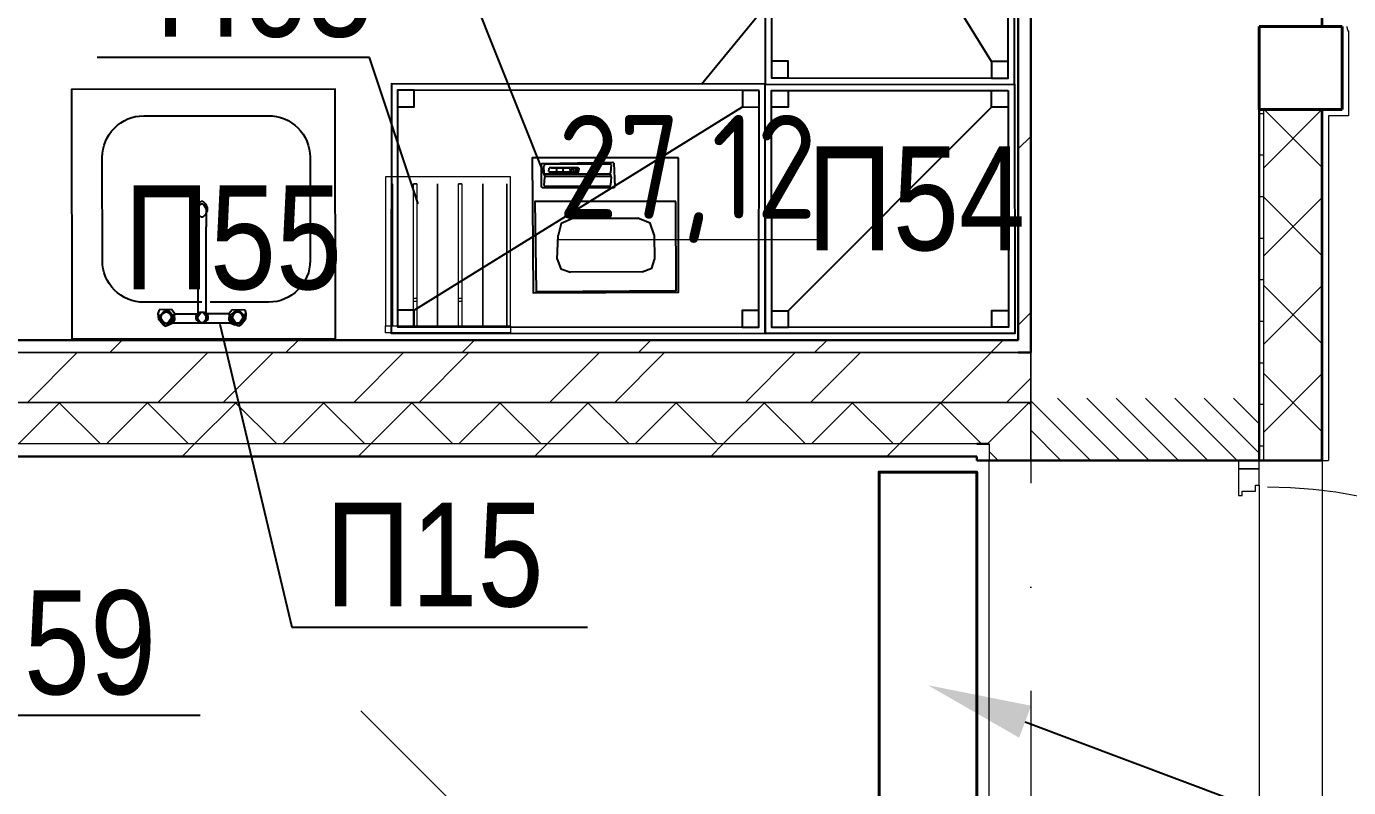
# Model space of a CAD drawing. Header units: millimetres. Extents: x -21010 to 105841, y -18351 to 135084.
# Drawn here: x 45444 to 48627, y 38593 to 40425 of the extents above; entities that cross this region are included whole.
import ezdxf
from ezdxf import colors
from ezdxf.entities.mleader import LeaderData, LeaderLine
from ezdxf.enums import TextEntityAlignment as Align
from ezdxf.math import Vec2, Vec3

# ---------------------------------------------------------------- set-up
doc = ezdxf.new("R2010")
doc.units = ezdxf.units.MM
doc.linetypes.add('ADSK_Линия сетки', pattern=[2500, 2000, -250, 0, -250])
doc.linetypes.add('ADSK_Штриховая_ш2 п1_5', pattern=[4.5, 3, -1.5])
for name, color, linetype in [('PDF _Геометрия', 7, 'Continuous'), ('Мультивыноски отполение', 7, 'Continuous'), ('ТХ', 5, 'Continuous'), ('ТХ_(нейтральное оборудование_мебель)', 32, 'Continuous'), ('ТХ_ПД_ВК (мойки_раковины_трапы_поддоны_пол.краны)', 150, 'Continuous'), ('ТХ_ПД_ЭО (все электрическое оборудование - кроме вытяжных зонтов)', 20, 'Continuous')]:
    doc.layers.add(name, color=color, linetype=linetype)
for name, color, linetype, lineweight in [('Двери', 7, 'Continuous', 9), ('ДОНМ_ТХ_Анно', 84, 'Continuous', 20), ('Марки помещений', 7, 'Continuous', 9), ('Несущие колонны', 7, 'Continuous', 9), ('Оборудование', 7, 'Continuous', 18), ('Оборудование пищеблок', 250, 'Continuous', 5), ('Ограждение', 7, 'Continuous', 9), ('Оси', 7, 'Continuous', 9), ('Радиаторы отопления', 10, 'Continuous', 40), ('Стены внутренние', 7, 'Continuous', 18), ('Стены наружные', 7, 'Continuous', 18), ('Стены штриховка', 7, 'Continuous', 13), ('ТХ Оборудование ПРОЧЕЕ', 7, 'Continuous', 20)]:
    doc.layers.add(name, color=color, linetype=linetype, lineweight=lineweight)
doc.layers.add('Двери открывание', color=7, linetype='Continuous', lineweight=9, true_color=0xc0c0c0)
doc.styles.add('DCAD_TEXT', font='GOST_Common.ttf', dxfattribs={"height": 180})
doc.styles.add('GOST Common_3', font='GOST_Common.ttf', dxfattribs={"height": 3.5})
doc.styles.add('ТХ_ДОНМ', font='ARIALN.TTF')

# ---------------------------------------------------------------- blocks, each defined once
blk = doc.blocks.new('ванна 60х60')
at = {"layer": 'ТХ Оборудование ПРОЧЕЕ', "color": 0, "linetype": 'ByBlock', "lineweight": -2, "ltscale": 100}
for p, q in [((34.3, 390.2), (30.2, 385.2)), ((34.3, 390.2), (30.2, 385.2)), ((30.2, 385.2), (33.2, 376.2)), ((30.2, 385.2), (33.2, 376.2)), ((34.3, 390.2), (47.3, 401.1)), ((34.3, 390.2), (47.3, 401.1)), ((34.3, 390.2), (37.3, 388.2)), ((34.3, 390.2), (37.3, 388.2)), ((35.2, 379.2), (36.2, 386.2)), ((35.2, 379.2), (36.2, 386.2)), ((36.2, 386.2), (60.3, 402.1)), ((36.2, 386.2), (60.3, 402.1)), ((37.3, 388.2), (36.2, 386.2)), ((37.3, 388.2), (36.2, 386.2)), ((37.3, 387.2), (37.2, 375.2)), ((37.3, 387.2), (37.2, 375.2)), ((46.3, 397.2), (37.3, 387.2)), ((46.3, 397.2), (37.3, 387.2)), ((46.3, 397.2), (56.3, 397.1)), ((46.3, 397.2), (56.3, 397.1)), ((60.3, 402.1), (47.3, 401.1)), ((66.3, 387.1), (56.3, 397.1)), ((66.3, 387.1), (56.3, 397.1)), ((69.3, 399.1), (60.3, 402.1)), ((69.3, 399.1), (60.3, 402.1)), ((66.2, 375.1), (66.3, 387.1)), ((66.2, 375.1), (66.3, 387.1)), ((70.2, 369.1), (69.3, 399.1)), ((70.2, 369.1), (69.3, 399.1)), ((37.2, 365.2), (33.2, 376.2)), ((37.2, 365.2), (33.2, 376.2)), ((35.2, 379.2), (37.2, 378.2)), ((35.2, 379.2), (37.2, 378.2)), ((57.2, 364.1), (37.2, 378.2)), ((37.2, 378.2), (39.2, 367.2)), ((57.2, 364.1), (37.2, 378.2)), ((37.2, 378.2), (39.2, 367.2)), ((37.2, 375.2), (46.2, 365.2)), ((37.2, 375.2), (46.2, 365.2)), ((37.2, 365.2), (46.2, 361.2)), ((37.2, 365.2), (46.2, 361.2)), ((37.2, 365.2), (37.2, 227)), ((39.2, 367.2), (48.2, 362.1)), ((39.2, 367.2), (48.2, 362.1)), ((46.2, 365.2), (56.2, 365.1)), ((46.2, 365.2), (56.2, 365.1)), ((46.2, 361.2), (57.2, 362.1)), ((46.2, 361.2), (57.2, 362.1)), ((48.2, 362.1), (57.2, 364.1)), ((48.2, 362.1), (57.2, 364.1)), ((56.2, 365.1), (66.2, 375.1)), ((56.2, 365.1), (66.2, 375.1)), ((57.2, 364.1), (60.2, 361.1)), ((57.2, 364.1), (60.2, 361.1)), ((60.2, 361.1), (57.2, 362.1)), ((60.2, 361.1), (57.2, 362.1)), ((59.9, 361.2), (59.8, 306.1)), ((60.2, 361.1), (70.2, 369.1)), ((60.2, 361.1), (70.2, 369.1)), ((38, 301), (45, 308.1)), ((38, 301), (45, 308.1)), ((38, 299), (48, 306.1)), ((38, 299), (48, 306.1)), ((38, 291), (38, 301)), ((38, 291), (38, 301)), ((48, 286.1), (38, 293)), ((48, 286.1), (38, 293)), ((45, 284.1), (38, 291)), ((45, 284.1), (38, 291)), ((39, 302), (45.9, 311.1)), ((39, 302), (45.9, 311.1)), ((39, 290), (39, 302)), ((39, 290), (39, 302)), ((46, 281.1), (39, 290)), ((46, 281.1), (39, 290)), ((45, 308.1), (56, 308.1)), ((45, 308.1), (56, 308.1)), ((45.9, 311.1), (55.9, 311.1)), ((45.9, 311.1), (55.9, 311.1)), ((48, 306.1), (53.8, 306.1)), ((53.8, 306.1), (63, 299)), ((53.8, 286), (63, 293)), ((55.9, 311.1), (63, 302.1)), ((55.9, 311.1), (63, 302.1)), ((56, 308.1), (63, 301.1)), ((56, 308.1), (63, 301.1)), ((63, 291.1), (56, 284.1)), ((63, 291.1), (56, 284.1)), ((63, 290.1), (56, 281.1)), ((63, 290.1), (56, 281.1)), ((59.8, 306.1), (268.9, 306.1)), ((63, 302.1), (63, 290.1)), ((63, 302.1), (63, 290.1)), ((312.9, 306.1), (268.9, 306.1)), ((298.9, 305.1), (292.9, 298.1)), ((292.9, 298.1), (292.9, 294.1)), ((292.9, 294.1), (298.9, 287.1)), ((308.9, 309.1), (298.9, 305.1)), ((298.9, 287.1), (308.9, 283.1)), ((314.9, 309.1), (308.9, 309.1)), ((324.9, 299.1), (312.9, 306.1)), ((312.9, 286.1), (324.9, 293.1)), ((324.9, 305.1), (314.9, 309.1)), ((314.9, 283.1), (324.9, 287.1)), ((330.9, 298.1), (324.9, 305.1)), ((324.9, 293.1), (324.9, 299.1)), ((324.9, 287.1), (330.9, 294.1)), ((330.9, 294.1), (330.9, 298.1)), ((56, 284.1), (45, 284.1)), ((56, 284.1), (45, 284.1)), ((56, 281.1), (46, 281.1)), ((56, 281.1), (46, 281.1)), ((48, 286), (53.8, 286)), ((59.8, 231), (59.8, 286.1)), ((268.9, 286.1), (59.9, 286.1)), ((268.9, 286.1), (312.9, 286.1)), ((308.9, 283.1), (314.9, 283.1)), ((37.2, 227), (33.2, 216)), ((37.2, 227), (33.2, 216)), ((37.2, 227), (46.2, 231.1)), ((37.2, 227), (46.2, 231.1)), ((57.2, 228.1), (37.2, 214)), ((57.2, 228.1), (37.2, 214)), ((37.2, 217), (46.2, 227.1)), ((37.2, 217), (46.2, 227.1)), ((37.2, 214), (39.2, 225)), ((37.2, 214), (39.2, 225)), ((39.2, 225), (48.2, 230.1)), ((39.2, 225), (48.2, 230.1)), ((46.2, 231.1), (57.2, 230.1)), ((46.2, 231.1), (57.2, 230.1)), ((46.2, 227.1), (56.2, 227.1)), ((46.2, 227.1), (56.2, 227.1)), ((48.2, 230.1), (57.2, 228.1)), ((48.2, 230.1), (57.2, 228.1)), ((56.2, 227.1), (66.2, 217.1)), ((56.2, 227.1), (66.2, 217.1)), ((60.2, 231.1), (57.2, 230.1)), ((57.2, 228.1), (60.2, 231.1)), ((60.2, 231.1), (57.2, 230.1)), ((57.2, 228.1), (60.2, 231.1)), ((60.2, 231.1), (70.2, 223.1)), ((60.2, 231.1), (70.2, 223.1)), ((70.2, 223.1), (69.2, 193.1)), ((70.2, 223.1), (69.2, 193.1)), ((30.2, 207), (33.2, 216)), ((30.2, 207), (33.2, 216)), ((34.2, 202), (30.2, 207)), ((34.2, 202), (30.2, 207)), ((34.2, 202), (37.2, 204)), ((34.2, 202), (37.2, 204)), ((34.2, 202), (47.3, 191.1)), ((34.2, 202), (47.3, 191.1)), ((35.2, 213), (37.2, 214)), ((35.2, 213), (37.2, 214)), ((35.2, 213), (36.2, 206)), ((35.2, 213), (36.2, 206)), ((36.2, 206), (60.3, 190.1)), ((37.2, 204), (36.2, 206)), ((36.2, 206), (60.3, 190.1)), ((37.2, 204), (36.2, 206)), ((37.2, 205), (37.2, 217)), ((37.2, 205), (37.2, 217)), ((46.2, 195.1), (37.2, 205)), ((46.2, 195.1), (37.2, 205)), ((46.2, 195.1), (56.2, 195.1)), ((46.2, 195.1), (56.2, 195.1)), ((60.3, 190.1), (47.3, 191.1)), ((66.2, 205.1), (56.2, 195.1)), ((66.2, 205.1), (56.2, 195.1)), ((69.2, 193.1), (60.3, 190.1)), ((69.2, 193.1), (60.3, 190.1)), ((66.2, 217.1), (66.2, 205.1)), ((66.2, 217.1), (66.2, 205.1))]:
    blk.add_line(p, q, dxfattribs=at)
blk.add_lwpolyline([(0, -17.5), (0.1, 617.5), (600.1, 617.4), (600, -17.6), (0, -17.5)], dxfattribs=at)
blk.add_lwpolyline([(87.8, 295.6), (87.8, 156.4, 0.414214), (187.7, 56.4), (436.6, 56.3, 0.414214), (536.6, 156.3), (536.6, 456.6, 0.414214), (436.7, 556.6), (187.8, 556.6, 0.414214), (87.8, 456.6), (87.8, 315.6)], format="xyb", dxfattribs=at)
for centre in [(50.7, 382.1), (50.7, 382.1), (50.7, 210.1), (50.7, 210.1)]:
    blk.add_circle(centre, 13, dxfattribs=at)
blk = doc.blocks.new('полка для досок')
at = {"layer": 'PDF _Геометрия', "color": 0, "linetype": 'ByBlock', "lineweight": -2, "elevation": 814.1}
for points in [[(432890.8, 153070.3), (433166.2, 153070.3), (433182.9, 153070.3), (433232.9, 153070.3), (433232.9, 153120.4), (433232.9, 153178.8), (433232.9, 153187.1), (432874.1, 153187.1), (432874.1, 152886.7), (433232.9, 152886.7), (433232.9, 152903.4), (433232.9, 152953.5), (433232.9, 153011.9), (433232.9, 153062), (433182.9, 153062), (433166.2, 153062), (432890.8, 153062)], [(432890.8, 153178.8), (433166.2, 153178.8)], [(433166.2, 153178.8), (432890.8, 153178.8)], [(432890.8, 153178.8), (432890.8, 153178.8)], [(432890.8, 153178.8), (432890.8, 153178.8)], [(432890.8, 153178.8), (432890.8, 153178.8)], [(433166.2, 153178.8), (433174.5, 153178.8), (433166.2, 153178.8)], [(432890.8, 153120.4), (433166.2, 153120.4)], [(433166.2, 153120.4), (432890.8, 153120.4)], [(432890.8, 153120.4), (432890.8, 153120.4)], [(432890.8, 153120.4), (432890.8, 153120.4)], [(432890.8, 153120.4), (432890.8, 153120.4)], [(433166.2, 153120.4), (433174.5, 153120.4), (433166.2, 153120.4)], [(432890.8, 153070.3), (432890.8, 153070.3)], [(432890.8, 153070.3), (432890.8, 153062), (432890.8, 153070.3)], [(432890.8, 153062), (432890.8, 153062)], [(432890.8, 153011.9), (433166.2, 153011.9)], [(433166.2, 153011.9), (432890.8, 153011.9)], [(432890.8, 153011.9), (432890.8, 153011.9)], [(432890.8, 153011.9), (432890.8, 153011.9)], [(432890.8, 153011.9), (432890.8, 153011.9)], [(433166.2, 153011.9), (433174.5, 153011.9), (433166.2, 153011.9)], [(432890.8, 152961.8), (433166.2, 152961.8), (433182.9, 152961.8), (433232.9, 152961.8)], [(432890.8, 152961.8), (432890.8, 152961.8)], [(432890.8, 152953.5), (432890.8, 152961.8), (432890.8, 152953.5)], [(433232.9, 152953.5), (433182.9, 152953.5), (433166.2, 152953.5), (432890.8, 152953.5)], [(432890.8, 152953.5), (432890.8, 152953.5)], [(432890.8, 152903.4), (433166.2, 152903.4)], [(433166.2, 152903.4), (432890.8, 152903.4)], [(432890.8, 152903.4), (432890.8, 152903.4)], [(432890.8, 152903.4), (432890.8, 152903.4)], [(432890.8, 152903.4), (432890.8, 152903.4)], [(433166.2, 152903.4), (433174.5, 152903.4), (433166.2, 152903.4)]]:
    blk.add_lwpolyline(points, dxfattribs=at)
for points in [[(433166.2, 153178.8), (433182.9, 153178.8)], [(433182.9, 153178.8), (433232.9, 153178.8)], [(433249.6, 153187.1), (433249.6, 152886.7), (433232.9, 152886.7), (433232.9, 153187.1)], [(433166.2, 153120.4), (433182.9, 153120.4)], [(433182.9, 153120.4), (433232.9, 153120.4)], [(433166.2, 153070.3), (433174.5, 153070.3), (433174.5, 153062), (433166.2, 153062)], [(433166.2, 153011.9), (433182.9, 153011.9)], [(433182.9, 153011.9), (433232.9, 153011.9)], [(433166.2, 152953.5), (433166.2, 152961.8), (433174.5, 152961.8), (433174.5, 152953.5)], [(433166.2, 152903.4), (433182.9, 152903.4)], [(433182.9, 152903.4), (433232.9, 152903.4)]]:
    blk.add_lwpolyline(points, close=True, dxfattribs=at)
blk = doc.blocks.new('весы настольныеМАССА-К МК-32.2-А21')
at = {"layer": 'ТХ_ПД_ЭО (все электрическое оборудование - кроме вытяжных зонтов)', "linetype": 'ByBlock', "lineweight": -2}
for points in [[(0, -323), (-352.5, -322.7), (-349.7, 2.2), (0, 0), (0, -323), (0, -323)], [(-6.3, -218.3), (-346.4, -217.8), (-342.9, -1.4), (-5.6, -3.9), (-6.3, -218.3), (-6.3, -218.3)], [(-292.5, -79.3), (-283.5, -56.2), (-259.9, -48.1)], [(-87.5, -48.7), (-259.9, -48.1)], [(-87.5, -48.7), (-64.4, -57.7), (-58.2, -78.5)], [(-292.5, -79.3), (-290.2, -136.4)], [(-58.7, -137.6), (-58.2, -78.5)], [(-253, -177.5), (-282.9, -164.8), (-290.2, -136.4)], [(-58.7, -137.6), (-68.5, -165.5), (-97.7, -177.6)], [(-253, -177.5), (-97.7, -177.6)], [(-330.3, -252.6), (-327.5, -250.7)], [(-330.3, -252.6), (-330, -306.9)], [(-159.9, -250.5), (-327.5, -250.7)], [(-323.6, -256.3), (-320.8, -254.3)], [(-165.5, -254.5), (-320.8, -254.3)], [(-165.5, -254.5), (-163.5, -257.3)], [(-159.9, -250.5), (-155.1, -251.4), (-153.1, -254.2)], [(-155.6, -310.4), (-153.1, -254.2)], [(-323.8, -285.8), (-324.4, -303)], [(-323.8, -285.8), (-321, -283.9)], [(-323.6, -256.3), (-322.2, -276.3)], [(-320.2, -279.1), (-323, -281), (-322.2, -276.3)], [(-165.7, -284), (-321, -283.9)], [(-320.2, -279.1), (-164.9, -279.2)], [(-165.7, -284), (-163.8, -286.8)], [(-162.1, -277.3), (-162.9, -282), (-164.9, -279.2)], [(-162.1, -277.3), (-163.5, -257.3)], [(-328, -309.7), (-330, -306.9)], [(-328, -309.7), (-158.4, -312.4)], [(-320.4, -308.6), (-322.4, -305.8), (-324.4, -303)], [(-320.4, -308.6), (-165.2, -308.8)], [(-312.3, -290.3), (-309.5, -288.4)], [(-312.3, -290.3), (-309.5, -288.4)], [(-312.3, -290.3), (-311.2, -297.9)], [(-312.3, -290.3), (-311.2, -297.9)], [(-309.2, -300.7), (-311.2, -297.9)], [(-306.4, -298.8), (-311.2, -297.9)], [(-242.8, -287.7), (-309.5, -288.4)], [(-262.8, -289.2), (-309.5, -288.4)], [(-309.2, -300.7), (-242.5, -300.1)], [(-306.4, -298.8), (-264.5, -298.7)], [(-292.3, -288.9), (-294, -298.5)], [(-278, -291.4), (-276.8, -299)], [(-261.7, -296.7), (-264.5, -298.7)], [(-262.8, -289.2), (-260.8, -292)], [(-261.7, -296.7), (-260.8, -292)], [(-258, -290), (-255.2, -288)], [(-258, -290), (-256.9, -297.6)], [(-254.9, -300.4), (-256.9, -297.6)], [(-245.6, -289.7), (-255.2, -288)], [(-254.9, -300.4), (-244.5, -297.3)], [(-254.1, -295.6), (-253.2, -290.8), (-250.4, -288.9), (-248.4, -291.7), (-246.5, -294.5), (-247.3, -299.3), (-249.3, -296.5), (-252.1, -298.4), (-254.1, -295.6), (-254.1, -295.6)], [(-245.6, -289.7), (-242.8, -287.7), (-243.7, -292.5)], [(-244.5, -297.3), (-243.7, -292.5)], [(-244.5, -297.3), (-242.5, -300.1)], [(-242.8, -287.7), (-240.8, -290.5)], [(-239.7, -298.1), (-242.5, -300.1)], [(-239.7, -298.1), (-240.8, -290.5)], [(-162.3, -306.8), (-165.2, -308.8)], [(-162.3, -306.8), (-163.8, -286.8)], [(-155.6, -310.4), (-158.4, -312.4)]]:
    blk.add_lwpolyline(points, dxfattribs=at)
blk = doc.blocks.new('_None')
blk = doc.blocks.new('*U95')
at = {"layer": 'ТХ'}
for points in [[(600, 900), (600, 0), (0, 0), (0, 900)], [(55, 885.1), (55, 845), (15, 845), (15, 885.1)], [(585, 885), (585, 15), (15, 15), (15, 885)], [(585, 885), (585, 845), (545, 845), (545, 885)], [(55, 55.1), (55, 15), (15, 15), (15, 55.1)], [(585, 55), (585, 15), (545, 15), (545, 55)]]:
    blk.add_lwpolyline(points, close=True, dxfattribs=at)
blk.add_lwpolyline([(55, 55.1), (545, 845)], dxfattribs=at)
blk = doc.blocks.new('1 этаж 21082025')
at = {"layer": 'Двери', "linetype": 'ADSK_Штриховая_ш2 п1_5'}
for p, q in [((53600, -3945), (53600, -4095)), ((54150, -4095), (54150, -3945)), ((53600, -4095), (54150, -4095))]:
    blk.add_line(p, q, dxfattribs=at)
at = {"layer": 'Двери', "linetype": 'Continuous', "lineweight": 18}
for p, q in [((53664.3, -3945), (53814.3, -4095)), ((53735, -3945), (53885, -4095)), ((53805.7, -3945), (53955.7, -4095)), ((53876.4, -3945), (54026.4, -4095)), ((53947.1, -3945), (54097.1, -4095)), ((54017.8, -3945), (54150, -4077.2)), ((54088.5, -3945), (54150, -4006.5)), ((53600, -3951.4), (53743.6, -4095)), ((53600, -4022.2), (53672.8, -4095)), ((53600, -4092.9), (53602.1, -4095))]:
    blk.add_line(p, q, dxfattribs=at)
at = {"layer": 'Двери'}
for p, q in [((54150, -4095), (54100, -4095)), ((54100, -4095), (54100, -4115)), ((54150, -4115), (54150, -4095)), ((54100, -4115), (54150, -4115)), ((54150, -4115), (54100, -4115)), ((54100, -4115), (54100, -4179)), ((54150, -4154), (54150, -4115)), ((54109, -4179), (54109, -4169)), ((54109, -4169), (54141, -4169)), ((54141, -4169), (54141, -4154)), ((54141, -4154), (54150, -4154)), ((54100, -4179), (54109, -4179))]:
    blk.add_line(p, q, dxfattribs=at)
at = {"layer": 'Двери открывание'}
blk.add_arc((54170, -5251), 1092, 1.0494, 90, dxfattribs=at)
at = {"layer": 'Несущие колонны', "lineweight": 40}
for p, q in [((54350, -3050), (54150, -3050)), ((54150, -3050), (54150, -3250)), ((54150, -3050), (54350, -3050)), ((54150, -3250), (54150, -3050)), ((54350, -3250), (54350, -3050)), ((54350, -3050), (54350, -3250)), ((54150, -3250), (54350, -3250)), ((54350, -3250), (54150, -3250))]:
    blk.add_line(p, q, dxfattribs=at)
at = {"layer": 'Оборудование'}
blk.add_line((52645, -5355), (51987.4, -4697.4), dxfattribs=at)
at = {"layer": 'Ограждение'}
for p, q in [((54362, -3050.3), (54362, -3050)), ((54362, -3051.3), (54362, -3050.3)), ((54362.1, -3052.3), (54362, -3051.3)), ((54362.2, -3053.3), (54362.1, -3052.3)), ((54362.4, -3054.2), (54362.2, -3053.3)), ((54362.6, -3055.2), (54362.4, -3054.2)), ((54362.8, -3056.2), (54362.6, -3055.2)), ((54363, -3057.2), (54362.8, -3056.2)), ((54363.4, -3058.1), (54363, -3057.2)), ((54363.7, -3059.1), (54363.4, -3058.1)), ((54364.1, -3060), (54363.7, -3059.1)), ((54364.5, -3060.9), (54364.1, -3060)), ((54365, -3061.8), (54364.5, -3060.9)), ((54365.4, -3062.7), (54365, -3061.8))]:
    blk.add_line(p, q, dxfattribs=at)
at = {"layer": 'Оси', "linetype": 'ADSK_Линия сетки'}
blk.add_line((53600, 5350.6), (53600, -17365.8), dxfattribs=at)
at = {"layer": 'Стены внутренние', "lineweight": 30}
for p, q in [((54302, 702), (54302, -3050)), ((53600, 0), (53600, -3835)), ((54150, -4095), (54150, -3250)), ((54302, -3250), (54302, -4095)), ((53470, -4055), (53500, -4055)), ((53500, -4095), (54150, -4095)), ((54302, -4095), (54160, -4095))]:
    blk.add_line(p, q, dxfattribs=at)
at = {"layer": 'Стены внутренние', "linetype": 'Continuous', "lineweight": 9}
for p, q in [((54160, -3391), (54300, -3251)), ((54300, -3388.3), (54161.7, -3250)), ((54300, -3392.3), (54301.8, -3392.3)), ((54300, -3600.5), (54160, -3460.5)), ((54160, -3603.2), (54300, -3463.2)), ((54300, -3812.6), (54160, -3672.6)), ((54160, -3815.3), (54300, -3675.3)), ((54301.7, -3820.2), (54300, -3823.1)), ((54300, -4024.7), (54160, -3884.7)), ((54160, -4027.4), (54300, -3887.4)), ((51162.6, -4055), (51262.6, -3955)), ((51360.4, -4055), (51260.4, -3955)), ((51374.7, -4055), (51474.7, -3955)), ((51572.5, -4055), (51472.5, -3955)), ((51586.8, -4055), (51686.8, -3955)), ((51784.7, -4055), (51684.7, -3955)), ((51799, -4055), (51899, -3955)), ((51996.8, -4055), (51896.8, -3955)), ((52011.1, -4055), (52111.1, -3955)), ((52208.9, -4055), (52108.9, -3955)), ((52223.2, -4055), (52323.2, -3955)), ((52421.1, -4055), (52321.1, -3955)), ((52435.4, -4055), (52535.4, -3955)), ((52633.2, -4055), (52533.2, -3955)), ((52647.5, -4055), (52747.5, -3955)), ((52845.3, -4055), (52745.3, -3955)), ((52859.6, -4055), (52959.6, -3955)), ((53057.5, -4055), (52957.5, -3955)), ((53071.8, -4055), (53171.8, -3955)), ((53269.6, -4055), (53169.6, -3955)), ((53283.9, -4055), (53383.9, -3955)), ((53481.7, -4055), (53381.7, -3955)), ((53496, -4055), (53596, -3955)), ((53600, -3961.1), (53593.9, -3955)), ((54300, -4001.9), (54302, -4001.9)), ((53521.7, -4095), (53500, -4073.3))]:
    blk.add_line(p, q, dxfattribs=at)
at = {"layer": 'Стены внутренние'}
for p, q in [((53600, -4095), (53600, -3955)), ((53500, -5315), (53500, -4095)), ((54302, -4095), (54302, -5181)), ((54150, -4154), (54150, -5256))]:
    blk.add_line(p, q, dxfattribs=at)
at = {"layer": 'Стены наружные', "lineweight": 30}
for p, q in [((53570, -30), (53570, -3805)), ((53570, -3805), (50275, -3805)), ((53570, -3835), (53600, -3835)), ((51075, -4085), (53470, -4085)), ((53470, -4085), (53470, -4095)), ((53470, -4095), (53500, -4095)), ((54150, -4095), (54160, -4095))]:
    blk.add_line(p, q, dxfattribs=at)
at = {"layer": 'Стены наружные'}
for p, q in [((54365, -3060.6), (54365, -3265)), ((54317, -3265), (54317, -4095)), ((54365, -3265), (54317, -3265)), ((53600, -3955), (53600, -3835)), ((54302, -4095), (54317, -4095))]:
    blk.add_line(p, q, dxfattribs=at)
at = {"layer": 'Стены наружные', "linetype": 'Continuous', "lineweight": 9}
for p, q in [((54160, -3260.3), (54150, -3260.3)), ((53570, -3344.6), (53600, -3314.6)), ((54160, -3360.3), (54150, -3360.3)), ((54160, -3460.3), (54150, -3460.3)), ((54160, -3560.3), (54150, -3560.3)), ((54160, -3660.3), (54150, -3660.3)), ((53570, -3768.9), (53600, -3738.9)), ((54160, -3760.3), (54150, -3760.3)), ((51382.6, -3835), (51412.6, -3805)), ((51806.8, -3835), (51836.8, -3805)), ((52231.1, -3835), (52261.1, -3805)), ((52655.4, -3835), (52685.4, -3805)), ((53079.6, -3835), (53109.6, -3805)), ((53503.9, -3835), (53533.9, -3805)), ((51184.3, -3955), (51304.3, -3835)), ((51498.6, -3955), (51618.6, -3835)), ((51655.7, -3955), (51775.7, -3835)), ((51970, -3955), (52090, -3835)), ((52127.2, -3955), (52247.2, -3835)), ((52441.5, -3955), (52561.5, -3835)), ((52598.6, -3955), (52718.6, -3835)), ((52913, -3955), (53033, -3835)), ((53070.1, -3955), (53190.1, -3835)), ((53384.4, -3955), (53504.4, -3835)), ((54160, -3860.3), (54150, -3860.3)), ((53541.6, -3955), (53600, -3896.6)), ((54160, -3960.3), (54150, -3960.3)), ((51556.8, -4085), (51586.8, -4055)), ((51981.1, -4085), (52011.1, -4055)), ((52405.4, -4085), (52435.4, -4055)), ((52829.6, -4085), (52859.6, -4055)), ((53253.9, -4085), (53283.9, -4055)), ((54160, -4060.3), (54150, -4060.3))]:
    blk.add_line(p, q, dxfattribs=at)
at = {"layer": 'Стены штриховка'}
for p, q in [((54300, -3050), (54300, 702)), ((54160, -3250), (54160, -4095)), ((54300, -4093), (54300, -3250)), ((53570, -3835), (50275, -3835)), ((50275, -3835), (53570, -3835)), ((50275, -3955), (53600, -3955)), ((53600, -3955), (51105, -3955)), ((53470, -4055), (51075, -4055)), ((53500, -4055), (53500, -4095)), ((54160, -4093), (54300, -4093))]:
    blk.add_line(p, q, dxfattribs=at)
at = {"layer": 'Марки помещений', "style": 'GOST Common_3', "width": 0.9}
blk.add_text('%%U27,12', height=250, dxfattribs=at).set_placement((52461.2, -3512.9))
blk = doc.blocks.new('*U96')
at = {"layer": 'ТХ'}
for points in [[(600, 600), (600, 0), (0, 0), (0, 600)], [(55, 585.1), (55, 545), (15, 545), (15, 585.1)], [(585, 585), (585, 15), (15, 15), (15, 585)], [(585, 585), (585, 545), (545, 545), (545, 585)], [(55, 55.1), (55, 15), (15, 15), (15, 55.1)], [(585, 55), (585, 15), (545, 15), (545, 55)]]:
    blk.add_lwpolyline(points, close=True, dxfattribs=at)
blk.add_lwpolyline([(55, 55.1), (545, 545)], dxfattribs=at)

msp = doc.modelspace()

# ---------------------------------------------------------------- linework, layer by layer
at = {"layer": 'Радиаторы отопления', "lineweight": 40}
msp.add_lwpolyline([(47497, 38196.3), (47732, 38196.3), (47732, 39352.1), (47497, 39352.1)], close=True, dxfattribs=at)

# ---------------------------------------------------------------- block references
msp.add_blockref('1 этаж 21082025', (-5738, 43475))
at = {"layer": 'Оборудование пищеблок', "color": 217, "true_color": 0x93278f, "rotation": 270}
msp.add_blockref('полка для досок', (-106577.8, 472937, -814.1), dxfattribs=at)
at = {"layer": 'ТХ_(нейтральное оборудование_мебель)', "xscale": -1}
for p, rotation in [((47822.8, 40285.5), 359.9501986248683), ((46322.3, 39686.8), 269.9501986248683)]:
    msp.add_blockref('*U95', p, dxfattribs=dict(at, rotation=rotation))
at = {"layer": 'ТХ_(нейтральное оборудование_мебель)', "rotation": 0.04980137513167977}
msp.add_blockref('*U96', (47223.4, 39685.5), dxfattribs=at)
at = {"layer": 'ТХ_ПД_ВК (мойки_раковины_трапы_поддоны_пол.краны)', "ltscale": 150, "xscale": -1, "rotation": 270.0397421602678}
msp.add_blockref('ванна 60х60', (45570.6, 39673.1), dxfattribs=at)
at = {"layer": 'ТХ_ПД_ЭО (все электрическое оборудование - кроме вытяжных зонтов)', "xscale": -1, "rotation": 180}
msp.add_blockref('весы настольныеМАССА-К МК-32.2-А21', (47014.1, 39785.6), dxfattribs=at)

# ---------------------------------------------------------------- texts
at = {"layer": 'ДОНМ_ТХ_Анно', "style": 'ТХ_ДОНМ'}
for s, p in [('П54', (47585.9, 40011.3)), ('П55', (45941.6, 39917.5))]:
    msp.add_text(s, height=250, dxfattribs=at).set_placement(p, align=Align.MIDDLE_CENTER)

# ---------------------------------------------------------------- leaders
at = {"layer": 'ДОНМ_ТХ_Анно'}
ml = msp.add_multileader_mtext('Standard', dxfattribs=at)
ml.set_content('П56', color=256, style='ТХ_ДОНМ')
ml.set_leader_properties()
ml.set_arrow_properties(name='NONE')
ml.build(insert=Vec2(0, 0))
ml.multileader.update_dxf_attribs({"text_left_attachment_type": 6, "text_right_attachment_type": 6, "dogleg_length": 0.25, "arrow_head_size": 250})
ctx = ml.context
ctx.base_point, ctx.char_height, ctx.arrow_head_size, ctx.landing_gap_size, ctx.plane_origin = Vec3(45645.9, 40796.6), 250, 250, 25, Vec3(44080.2, 35131.7)
ctx.left_attachment, ctx.right_attachment = 6, 6
notes = []
notes.append((ctx, [(1, (1, 1, 0), (46399.7, 40796.6), (-1, 0), 96.7, [(2, [(46692.5, 40065.7)], 0, [])])]))
ctx.mtext.insert, ctx.mtext.flow_direction = Vec3(45789.4, 41096.6), 5
ml = msp.add_multileader_mtext('Standard', dxfattribs=at)
ml.set_content('П66', color=256, style='ТХ_ДОНМ')
ml.set_leader_properties()
ml.set_arrow_properties(name='NONE')
ml.build(insert=Vec2(0, 0))
ml.multileader.update_dxf_attribs({"text_left_attachment_type": 6, "text_right_attachment_type": 6, "dogleg_length": 0.25, "arrow_head_size": 250})
ctx = ml.context
ctx.base_point, ctx.char_height, ctx.arrow_head_size, ctx.landing_gap_size, ctx.plane_origin = Vec3(46472.9, 40778.1), 250, 250, 25, Vec3(44645.1, 37108)
ctx.left_attachment, ctx.right_attachment = 6, 6
notes.append((ctx, [(1, (1, 1, 0), (47155.7, 40778.1), (-1, 0), 25.7, [(1, [(47069.4, 40286.2), (47418.4, 40713.4)], 0, [])])]))
ctx.mtext.insert, ctx.mtext.flow_direction = Vec3(46497.9, 41078.1), 5
ml = msp.add_multileader_mtext('Standard', dxfattribs=at)
ml.set_content('П65', color=256, style='ТХ_ДОНМ')
ml.set_leader_properties()
ml.set_arrow_properties(name='NONE')
ml.build(insert=Vec2(0, 0))
ml.multileader.update_dxf_attribs({"text_left_attachment_type": 6, "text_right_attachment_type": 6, "dogleg_length": 0.25, "arrow_head_size": 250})
ctx = ml.context
ctx.base_point, ctx.char_height, ctx.arrow_head_size, ctx.landing_gap_size, ctx.plane_origin = Vec3(45600.9, 40350.3), 250, 250, 25, Vec3(43788.4, 37069.6)
ctx.left_attachment, ctx.right_attachment = 6, 6
notes.append((ctx, [(1, (1, 1, 0), (46270.2, 40350.3), (-1, 0), 0.25, [(2, [(46386.8, 39997.6)], 0, [])])]))
ctx.mtext.insert, ctx.mtext.flow_direction = Vec3(45754.7, 40650.3), 5
ml = msp.add_multileader_mtext('Standard', dxfattribs=at)
ml.set_content('П15', color=256, style='ТХ_ДОНМ')
ml.set_leader_properties()
ml.set_arrow_properties(name='NONE')
ml.build(insert=Vec2(0, 0))
ml.multileader.update_dxf_attribs({"text_left_attachment_type": 6, "text_right_attachment_type": 6, "dogleg_length": 0.25, "arrow_head_size": 250})
ctx = ml.context
ctx.base_point, ctx.char_height, ctx.arrow_head_size, ctx.landing_gap_size, ctx.plane_origin = Vec3(46139.1, 38978.8), 250, 250, 25, Vec3(43101.3, 34654.3)
ctx.left_attachment, ctx.right_attachment = 6, 6
notes.append((ctx, [(0, (1, 1, 0), (46082.8, 38978.8), (1, 0), 56.3, [(2, [(45909.9, 39708)], 0, [])])]))
ctx.mtext.insert, ctx.mtext.flow_direction = Vec3(46164.1, 39278.8), 5
ml = msp.add_multileader_mtext('Standard', dxfattribs=at)
ml.set_content('П59', color=256, style='ТХ_ДОНМ')
ml.set_leader_properties()
ml.set_arrow_properties(name='NONE')
ml.build(insert=Vec2(0, 0))
ml.multileader.update_dxf_attribs({"text_left_attachment_type": 6, "text_right_attachment_type": 6, "dogleg_length": 0.25, "arrow_head_size": 250})
ctx = ml.context
ctx.base_point, ctx.char_height, ctx.arrow_head_size, ctx.landing_gap_size, ctx.plane_origin = Vec3(45206.3, 38767.3), 250, 250, 25, Vec3(47755.1, 35122.8)
ctx.left_attachment, ctx.right_attachment = 6, 6
notes.append((ctx, [(1, (1, 1, 0), (45173, 38767.3), (1, 0), 33.2, [(2, [(45222.7, 39641.7)], 0, [])])]))
ctx.mtext.insert, ctx.mtext.flow_direction = Vec3(45231.3, 39067.3), 5
at = {"layer": 'Мультивыноски отполение'}
ml = msp.add_multileader_mtext('Standard', dxfattribs=at)
ml.set_content('ВТЗ У2 (Возд.элект.завеса) КЭВ-6П3033Е:\\P3/N/PE 380 В 50 Гц, Nуст.=6,0кВт,\\P ДхШхВ-1035х235х235', color=256, style='DCAD_TEXT')
ml.set_leader_properties(color=256, linetype='ByLayer', lineweight=-1)
ml.build(insert=Vec2(0, 0))
ml.multileader.update_dxf_attribs({"has_dogleg": 0, "text_left_attachment_type": 6, "text_right_attachment_type": 6, "dogleg_length": 1, "arrow_head_size": 250})
ctx = ml.context
ctx.base_point, ctx.char_height, ctx.arrow_head_size, ctx.landing_gap_size, ctx.plane_origin = Vec3(50419, 37786.2), 180, 250, 0.09, Vec3(-53426.7, 40451.9)
ctx.left_attachment, ctx.right_attachment = 6, 6
notes.append((ctx, [(1, (1, 1, 0), (50418, 37786.2), (1, 0), 1, [(0, [(47614.5, 38839.1)], 0, [])])]))
ctx.mtext.insert, ctx.mtext.line_spacing_style, ctx.mtext.flow_direction = Vec3(50419.1, 38002.2), 2, 5
for ctx, leaders in notes:
    for number, flags, end, landing, length, lines in leaders:
        leader = LeaderData()
        leader.index, (leader.has_last_leader_line, leader.has_dogleg_vector, leader.attachment_direction) = number, flags
        leader.last_leader_point, leader.dogleg_vector, leader.dogleg_length = Vec3(end), Vec3(landing), length
        for number, points, colour, breaks in lines:
            line = LeaderLine()
            line.index, line.vertices, line.color, line.breaks = number, Vec3.list(points), colors.encode_raw_color(colour), breaks
            leader.lines.append(line)
        ctx.leaders.append(leader)

doc.saveas('drawing.dxf')
